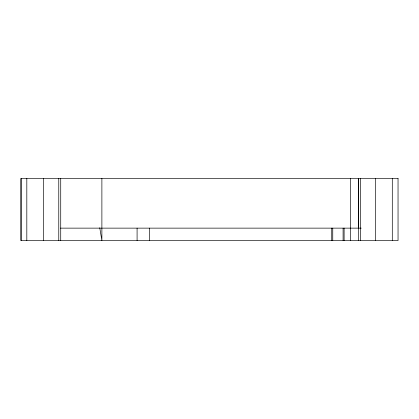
<?xml version="1.0" encoding="UTF-8"?>
<svg xmlns="http://www.w3.org/2000/svg" width="419" height="419" viewBox="0 0 419 419"><rect width="100%" height="100%" fill="white"/><g stroke="black" fill="none" stroke-linecap="round" stroke-linejoin="round"><path stroke-width="0.63" d="M137.086 240.558L137.086 228.135M149.504 240.558L149.51 228.135M331.738 240.558L331.738 228.135M332.754 240.558L332.754 228.135M343.093 240.558L343.093 228.135M344.109 240.558L344.109 228.135M358.627 228.135L358.627 178.442L358.627 240.558M60.477 228.135L361.246 228.135M99.753 227.753L101.885 240.558L101.885 178.442M392.294 178.442L392.294 240.558M375.607 178.442L375.607 240.558M360.68 178.442L360.68 240.558M350.347 178.442L350.347 240.558M60.724 178.442L60.724 240.558M58.77 178.442L58.77 240.558M43.655 178.442L43.655 240.558M26.816 178.442L26.816 240.558M21.107 178.442L21.107 240.558M398.05 178.442L20.95 178.442L20.95 240.558L398.05 240.558L398.04 178.442"/></g></svg>
